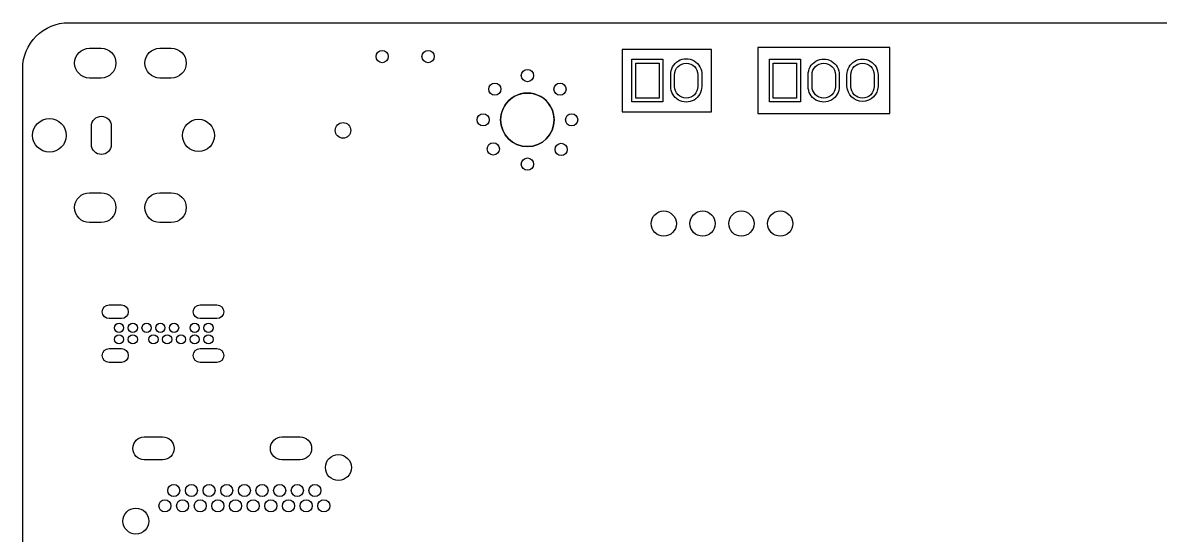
# Model space of a CAD drawing. Extents: x 6 to 176, y -11 to 159.
# Drawn here: x 5.8 to 80.2, y 125.6 to 159.1 of the extents above; entities that cross this region are included whole.
import ezdxf

# ---------------------------------------------------------------- set-up
doc = ezdxf.new("R2010")
doc.units = 0
for name, color, linetype in [('BG_OUTLINE', 5, 'CONTINUOUS'), ('PG_NEW_SLIK-BOT', 231, 'CONTINUOUS'), ('PIN_BOTTOM', 12, 'CONTINUOUS')]:
    doc.layers.add(name, color=color, linetype=linetype)

msp = doc.modelspace()

# ---------------------------------------------------------------- linework, layer by layer
at = {"layer": 'BG_OUTLINE'}
for points in [[(172.76826, 159.132524, -0.414213), (175.768254, 156.13253), (175.768254, -7.862062, -0.414223), (172.76826, -10.862056), (8.768588, -10.862056, -0.414212), (5.768594, -7.862062), (5.768594, 156.13253, -0.414226), (8.768588, 159.132524)], [(37.033454, 152.787604, 0.999913), (40.533574, 152.787604, 1.000087)]]:
    msp.add_lwpolyline(points, format="xyb", close=True, dxfattribs=at)
at = {"layer": 'PG_NEW_SLIK-BOT'}
for points in [[(44.98467, 157.382972), (44.98467, 153.318972), (50.82667, 153.318972), (50.82667, 157.382972)], [(53.84927, 157.509972), (53.84927, 153.191972), (62.48527, 153.191972), (62.48527, 157.509972)], [(47.65167, 156.747972), (47.65167, 153.953972), (45.61967, 153.953972), (45.61967, 156.747972)], [(56.64327, 156.747972), (56.64327, 153.953972), (54.61127, 153.953972), (54.61127, 156.747972)]]:
    msp.add_lwpolyline(points, close=True, dxfattribs=at)
for points in [[(48.15967, 154.969972), (48.15967, 155.731972, -1.031738), (50.19167, 155.731972), (50.19167, 154.969972, -1.008968)], [(57.15127, 154.969972), (57.15127, 155.731972, -1.007843), (59.18327, 155.731972), (59.18327, 154.969972, -1.008968)], [(59.69127, 154.969972), (59.69127, 155.731972, -1.008968), (61.72327, 155.731972), (61.72327, 154.969972, -0.963203)]]:
    msp.add_lwpolyline(points, format="xyb", close=True, dxfattribs=at)
at = {"layer": 'PIN_BOTTOM'}
for points in [[(10.138537, 157.471491), (10.888599, 157.471491, -1), (10.888599, 155.521533), (10.138537, 155.521533, -1)], [(14.738477, 157.471491), (15.488539, 157.471491, -1), (15.488539, 155.521533), (14.738477, 155.521533, -1)], [(49.93767, 155.731972), (49.93767, 154.969972, -1), (48.41367, 154.969972), (48.41367, 155.731972, -1)], [(58.92927, 155.731972), (58.92927, 154.969972, -1), (57.40527, 154.969972), (57.40527, 155.731972, -1)], [(61.46927, 155.731972), (61.46927, 154.969972, -1), (59.94527, 154.969972), (59.94527, 155.731972, -1)], [(11.563604, 152.371679), (11.563604, 151.171529, -1), (10.263632, 151.171529), (10.263632, 152.371679, -1)], [(10.138537, 148.021675), (10.888599, 148.021675, -1), (10.888599, 146.071717), (10.138537, 146.071717, -1)], [(14.738477, 148.021675), (15.488539, 148.021675, -1), (15.488539, 146.071717), (14.738477, 146.071717, -1)], [(11.418824, 140.692759), (12.218924, 140.692759, -1), (12.218924, 139.792837), (11.418824, 139.792837, -1)], [(17.368901, 140.692759), (18.468975, 140.692759, -1), (18.468975, 139.792837), (17.368901, 139.792837, -1)], [(11.418824, 137.832719), (12.218924, 137.832719, -1), (12.218924, 136.932797), (11.418824, 136.932797, -1)], [(17.368901, 137.832719), (18.468975, 137.832719, -1), (18.468975, 136.932797), (17.368901, 136.932797, -1)], [(14.91869, 130.557778), (13.718794, 130.557778, -1), (13.718794, 132.057902), (14.91869, 132.057902, -1)], [(23.918672, 130.557778), (22.718776, 130.557778, -1), (22.718776, 132.057902), (23.918672, 132.057902, -1)]]:
    msp.add_lwpolyline(points, format="xyb", close=True, dxfattribs=at)
for points in [[(45.87367, 154.207972), (45.87367, 156.493972), (47.39767, 156.493972), (47.39767, 154.207972)], [(54.86527, 154.207972), (54.86527, 156.493972), (56.38927, 156.493972), (56.38927, 154.207972)]]:
    msp.add_lwpolyline(points, close=True, dxfattribs=at)
for centre, radius in [((29.28493, 156.920184), 0.40005), ((32.284924, 156.920184), 0.40005), ((38.78453, 155.68168), 0.40005), ((36.652454, 154.79268), 0.40005), ((40.916606, 154.79268), 0.40005), ((38.783514, 152.787604), 1.75006), ((7.513574, 151.771604), 1.099947), ((17.263618, 151.771604), 1.050036), ((26.7208, 152.0952), 0.508), ((35.890454, 152.787604), 0.40005), ((41.678606, 152.787604), 0.40005), ((36.552632, 150.882604), 0.40005), ((40.989504, 150.85568), 0.40005), ((38.78453, 149.892512), 0.40005), ((47.70247, 146.003772), 0.8255), ((50.24247, 146.003772), 0.8255), ((52.78247, 146.003772), 0.8255), ((55.32247, 146.003772), 0.8255), ((12.069064, 139.187682), 0.299974), ((12.968986, 139.187682), 0.299974), ((13.868908, 139.187682), 0.299974), ((14.76883, 139.187682), 0.299974), ((15.669006, 139.187682), 0.299974), ((17.019016, 139.187682), 0.299974), ((17.918938, 139.187682), 0.299974), ((12.069064, 138.437874), 0.299974), ((12.968986, 138.437874), 0.299974), ((14.318996, 138.437874), 0.299974), ((15.218918, 138.437874), 0.299974), ((16.11884, 138.437874), 0.299974), ((17.019016, 138.437874), 0.299974), ((17.918938, 138.437874), 0.299974), ((26.418794, 130.057906), 0.850011), ((15.6464, 128.557782), 0.3937), ((16.801338, 128.557782), 0.3937), ((17.956276, 128.557782), 0.3937), ((19.111214, 128.557782), 0.3937), ((20.266406, 128.557782), 0.3937), ((21.421344, 128.557782), 0.3937), ((22.576282, 128.557782), 0.3937), ((23.73122, 128.557782), 0.3937), ((24.886412, 128.557782), 0.3937), ((13.168884, 126.557786), 0.850011), ((15.068804, 127.557784), 0.3937), ((16.223742, 127.557784), 0.3937), ((17.37868, 127.557784), 0.3937), ((18.533872, 127.557784), 0.3937), ((19.68881, 127.557784), 0.3937), ((20.843748, 127.557784), 0.3937), ((21.998686, 127.557784), 0.3937), ((23.153878, 127.557784), 0.3937), ((24.308816, 127.557784), 0.3937), ((25.463754, 127.557784), 0.3937)]:
    msp.add_circle(centre, radius, dxfattribs=at)

doc.saveas('drawing.dxf')
